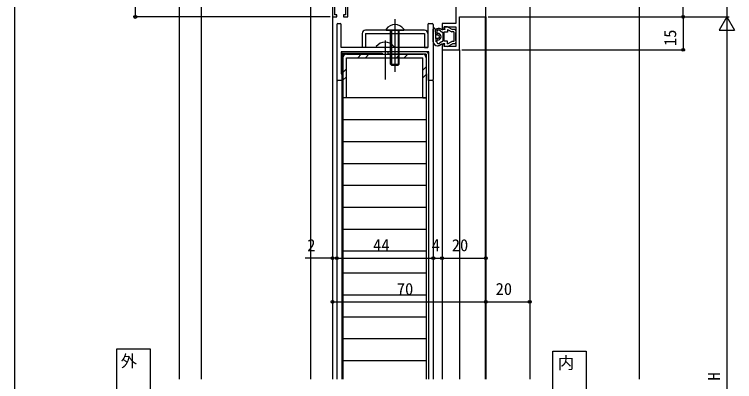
# Model space of a CAD drawing. Units: millimetres, scale not verified. Extents: x -438 to 438, y -344 to 341.
# Drawn here: x -437 to -108.3, y -54.9 to 112.8 of the extents above; entities that cross this region are included whole.
import ezdxf
from ezdxf.enums import TextEntityAlignment as Align

# ---------------------------------------------------------------- set-up
doc = ezdxf.new("R2010")
doc.units = ezdxf.units.MM
doc.header["$LTSCALE"] = 2
for name, color, linetype in [('0-1_USER1', 3, 'Continuous'), ('0-2_YKK_11', 7, 'Continuous'), ('0-3_YKK_12', 2, 'Continuous'), ('0-4_YKK_13', 4, 'Continuous'), ('0-6_YKK_D', 6, 'Continuous'), ('0-7_YKK_ZWAK', 7, 'Continuous'), ('0-8_YSS_K', 3, 'Continuous')]:
    doc.layers.add(name, color=color, linetype=linetype)
doc.styles.add('ＭＳ ゴシック', font='')
doc.styles.get('ＭＳ ゴシック').set_extended_font_data('MS Gothic')

msp = doc.modelspace()

# ---------------------------------------------------------------- linework, layer by layer
at = {"layer": '0-1_USER1'}
for points in [[(-390.26, -66.284), (-390.26, -40.004), (-375.067, -40.004), (-375.067, -66.284)], [(-191.241, -67.268), (-191.241, -40.988), (-176.049, -40.988), (-176.049, -67.268)]]:
    msp.add_lwpolyline(points, close=True, dxfattribs=at)
at = {"layer": '0-2_YKK_11'}
for p, q in [((-289.331, 108.589), (-288.331, 108.589)), ((-247.831, 108.589), (-246.331, 108.589)), ((-289.831, 108.089), (-289.831, 83.089)), ((-245.831, 108.089), (-245.831, 83.089))]:
    msp.add_line(p, q, dxfattribs=at)
for points in [[(-291.831, 146.589), (-291.831, 111.589), (-289.831, 111.589), (-289.831, 112.589), (-290.831, 112.589), (-290.831, 116.589)], [(-235.531, 116.589), (-235.531, 108.589), (-241.831, 108.589), (-241.831, 106.089), (-240.831, 106.089), (-240.831, 107.089), (-235.531, 107.089), (-235.531, 98.089), (-240.831, 98.089), (-240.831, 99.089), (-241.831, 99.089), (-241.831, 96.589), (-233.831, 96.589), (-233.831, 111.589), (-221.831, 111.589), (-221.831, 136.589)], [(-285.831, 116.589), (-285.831, 112.589), (-286.831, 112.589), (-286.831, 111.589), (-284.831, 111.589), (-284.831, 116.589)], [(-248.331, 108.089), (-248.331, 97.589), (-267.531, 97.589), (-267.831, 97.289), (-268.131, 97.589), (-287.831, 97.589), (-287.831, 108.089)], [(-246.331, 82.589), (-248.031, 82.589), (-248.031, 85.589), (-247.831, 85.589), (-247.831, 95.589), (-287.831, 95.589), (-287.831, 85.589), (-287.631, 85.589), (-287.631, 82.589), (-289.331, 82.589)]]:
    msp.add_lwpolyline(points, dxfattribs=at)
for centre, start, end in [((-289.331, 108.089), 90, 180), ((-288.331, 108.089), 360, 90), ((-247.831, 108.089), 90, 180), ((-246.331, 108.089), 360, 90), ((-289.331, 83.089), 180, 270), ((-246.331, 83.089), 270, 0)]:
    msp.add_arc(centre, 0.5, start, end, dxfattribs=at)
at = {"layer": '0-3_YKK_12'}
for p, q in [((-361.831, 146.589), (-361.831, -53.857)), ((-351.831, 136.589), (-351.831, -53.857)), ((-301.831, 137.589), (-301.831, -53.857)), ((-201.831, 121.589), (-201.831, -53.857)), ((-291.831, 111.589), (-291.831, -53.857)), ((-263.331, 110.589), (-263.331, 86.589)), ((-222.231, 111.589), (-222.231, -53.857)), ((-221.831, 111.589), (-221.831, -53.857)), ((-267.831, 100.826), (-267.831, 83.002)), ((-249.031, 95.589), (-266.531, 95.589)), ((-266.531, 95.589), (-266.531, 94.589)), ((-241.831, 96.589), (-241.831, -53.857)), ((-233.831, 96.589), (-233.831, -53.857)), ((-287.631, 94.589), (-287.631, -53.857)), ((-287.131, 95.089), (-269.131, 95.089)), ((-269.131, 94.589), (-287.131, 94.589)), ((-287.131, 94.589), (-287.131, -53.857)), ((-269.131, 95.089), (-269.131, 94.589)), ((-249.031, 94.589), (-266.531, 94.589)), ((-249.031, 94.589), (-249.031, -53.857)), ((-248.031, 94.589), (-248.031, -53.857)), ((-289.831, 83.089), (-289.831, -53.857)), ((-245.831, 82.589), (-245.831, -53.857)), ((-249.031, 74.589), (-287.131, 74.589)), ((-249.031, 64.589), (-287.131, 64.589)), ((-248.031, 63.589), (-248.031, 12.589)), ((-249.031, 54.589), (-287.131, 54.589)), ((-249.031, 44.589), (-287.131, 44.589)), ((-249.031, 34.589), (-287.131, 34.589)), ((-291.831, 30.417), (-291.831, -53.857)), ((-249.031, 24.589), (-287.131, 24.589)), ((-249.031, 14.589), (-287.131, 14.589)), ((-249.031, 4.589), (-287.131, 4.589)), ((-249.031, -5.411), (-287.131, -5.411)), ((-249.031, -15.411), (-287.131, -15.411)), ((-249.031, -25.411), (-287.131, -25.411)), ((-249.031, -35.411), (-287.131, -35.411)), ((-249.031, -45.411), (-287.131, -45.411))]:
    msp.add_line(p, q, dxfattribs=at)
for centre, radius, start, end in [((-249.031, 94.589), 1, 0, 90), ((-287.131, 94.589), 0.5, 90, 180)]:
    msp.add_arc(centre, radius, start, end, dxfattribs=at)
at = {"layer": '0-4_YKK_13'}
for p, q in [((-249.831, 105.589), (-276.831, 105.589)), ((-265.331, 90.089), (-265.331, 105.589)), ((-264.831, 105.589), (-264.831, 89.589)), ((-261.831, 105.589), (-261.831, 89.589)), ((-261.331, 90.089), (-261.331, 105.589)), ((-259.331, 106.089), (-259.331, 105.589)), ((-245.831, 100.289), (-245.831, 106.046)), ((-245.032, 106.074), (-244.606, 100.158)), ((-241.484, 105.797), (-241.484, 105.789)), ((-240.531, 105.789), (-241.484, 105.789)), ((-240.831, 107.089), (-240.531, 105.789)), ((-239.331, 107.089), (-240.831, 107.089)), ((-239.331, 107.089), (-237.131, 105.789)), ((-239.331, 105.927), (-237.405, 104.789)), ((-239.331, 105.927), (-239.331, 104.589)), ((-236.031, 105.789), (-237.131, 105.789)), ((-278.331, 104.089), (-278.331, 97.589)), ((-276.831, 104.089), (-249.831, 104.089)), ((-276.831, 104.089), (-276.831, 97.589)), ((-249.831, 104.089), (-249.831, 97.589)), ((-248.331, 104.089), (-248.331, 97.589)), ((-241.531, 104.589), (-241.531, 100.589)), ((-239.331, 104.589), (-241.031, 104.589)), ((-241.031, 104.589), (-241.031, 100.589)), ((-236.402, 104.789), (-237.405, 104.789)), ((-240.531, 99.389), (-241.355, 99.389)), ((-239.331, 100.589), (-241.031, 100.589)), ((-239.331, 99.25), (-239.331, 100.589)), ((-239.331, 99.25), (-237.405, 100.389)), ((-239.331, 98.089), (-237.131, 99.389)), ((-236.402, 100.389), (-237.405, 100.389)), ((-236.031, 99.389), (-237.131, 99.389)), ((-276.831, 97.589), (-278.331, 97.589)), ((-271.831, 98.089), (-271.831, 97.589)), ((-263.831, 97.589), (-271.831, 97.589)), ((-263.831, 98.089), (-263.831, 97.589)), ((-249.831, 97.589), (-248.331, 97.589)), ((-287.081, 74.589), (-287.081, 92.989)), ((-285.481, 94.589), (-250.681, 94.589)), ((-285.481, 92.989), (-250.681, 92.989)), ((-285.481, 74.589), (-285.481, 92.989)), ((-280.327, 92.989), (-278.727, 94.589)), ((-276.791, 92.989), (-275.191, 94.589)), ((-262.649, 92.989), (-261.049, 94.589)), ((-259.113, 92.989), (-257.513, 94.589)), ((-250.681, 74.589), (-250.681, 92.989)), ((-249.081, 92.989), (-249.081, 74.589)), ((-265.331, 90.089), (-261.331, 90.089)), ((-265.331, 90.089), (-264.831, 89.589)), ((-264.831, 89.589), (-261.831, 89.589)), ((-261.331, 90.089), (-261.831, 89.589)), ((-250.681, 87.279), (-249.081, 88.879)), ((-287.081, 86.234), (-285.481, 87.834)), ((-287.081, 82.699), (-285.481, 84.299)), ((-250.681, 83.743), (-249.081, 85.343)), ((-285.481, 74.589), (-287.081, 74.589)), ((-250.681, 74.589), (-249.081, 74.589))]:
    msp.add_line(p, q, dxfattribs=at)
for points in [[(-267.331, 106.089), (-267.331, 105.589), (-259.331, 105.589)], [(-245.032, 106.074), (-245.043, 106.143), (-245.066, 106.209), (-245.1, 106.27), (-245.144, 106.324), (-245.197, 106.37), (-245.257, 106.406), (-245.322, 106.43), (-245.39, 106.444), (-245.46, 106.445), (-245.529, 106.434), (-245.595, 106.411), (-245.656, 106.377), (-245.71, 106.333), (-245.755, 106.28), (-245.791, 106.22), (-245.816, 106.155), (-245.829, 106.087), (-245.831, 106.046)], [(-244.293, 106.146), (-244.475, 106.021), (-244.636, 105.861), (-244.772, 105.67), (-244.878, 105.453), (-244.951, 105.217), (-244.965, 105.146)], [(-244.293, 106.146), (-244.245, 106.165), (-244.162, 106.199), (-244.078, 106.231), (-243.994, 106.262), (-243.909, 106.292), (-243.823, 106.319), (-243.773, 106.333), (-243.691, 106.354), (-243.547, 106.383), (-243.401, 106.401), (-243.254, 106.408), (-243.109, 106.402), (-242.966, 106.381), (-242.885, 106.362), (-242.849, 106.352), (-242.787, 106.332), (-242.727, 106.309), (-242.667, 106.283), (-242.609, 106.256), (-242.551, 106.226), (-242.518, 106.208), (-242.474, 106.183), (-242.399, 106.139), (-242.325, 106.094), (-242.251, 106.049), (-242.176, 106.007), (-242.099, 105.968), (-242.054, 105.947), (-242.004, 105.926), (-241.914, 105.895), (-241.822, 105.868), (-241.729, 105.845), (-241.634, 105.825), (-241.539, 105.807), (-241.484, 105.797)], [(-244.002, 105.509), (-244.078, 105.445), (-244.145, 105.362), (-244.201, 105.264), (-244.246, 105.152), (-244.276, 105.03), (-244.292, 104.903), (-244.292, 104.773), (-244.278, 104.645), (-244.249, 104.523), (-244.206, 104.411), (-244.15, 104.311), (-244.084, 104.227), (-244.009, 104.161), (-243.927, 104.116), (-243.841, 104.092), (-243.794, 104.089)], [(-244.002, 105.509), (-243.981, 105.524), (-243.946, 105.55), (-243.91, 105.575), (-243.873, 105.598), (-243.836, 105.62), (-243.798, 105.64), (-243.775, 105.65), (-243.756, 105.658), (-243.722, 105.67), (-243.687, 105.681), (-243.652, 105.69), (-243.617, 105.699), (-243.581, 105.706), (-243.56, 105.711), (-243.541, 105.714), (-243.508, 105.721), (-243.474, 105.726), (-243.441, 105.731), (-243.407, 105.734), (-243.374, 105.736), (-243.354, 105.736), (-243.336, 105.736), (-243.304, 105.734), (-243.272, 105.73), (-243.241, 105.725), (-243.21, 105.717), (-243.179, 105.708), (-243.161, 105.702), (-243.142, 105.694), (-243.108, 105.68), (-243.076, 105.663), (-243.045, 105.644), (-243.016, 105.623), (-242.988, 105.6), (-242.972, 105.586), (-242.954, 105.568), (-242.925, 105.536), (-242.898, 105.502), (-242.871, 105.467)], [(-242.871, 105.467), (-242.846, 105.432), (-242.82, 105.396), (-242.805, 105.376), (-242.793, 105.36), (-242.771, 105.332), (-242.749, 105.305), (-242.726, 105.278), (-242.702, 105.253), (-242.678, 105.227), (-242.663, 105.213), (-242.645, 105.195), (-242.613, 105.166), (-242.579, 105.137), (-242.544, 105.11), (-242.508, 105.085), (-242.471, 105.062), (-242.449, 105.05), (-242.431, 105.04), (-242.4, 105.025), (-242.368, 105.011), (-242.336, 104.997), (-242.303, 104.984), (-242.27, 104.971), (-242.252, 104.964), (-242.216, 104.949), (-242.154, 104.924), (-242.093, 104.897), (-242.032, 104.869), (-241.972, 104.84), (-241.912, 104.81), (-241.878, 104.792), (-241.845, 104.774), (-241.788, 104.743), (-241.731, 104.71), (-241.675, 104.677), (-241.619, 104.643), (-241.564, 104.609), (-241.531, 104.589)], [(-244.903, 104.281), (-244.807, 104.058), (-244.68, 103.858), (-244.525, 103.688), (-244.349, 103.553), (-244.156, 103.456), (-243.952, 103.401), (-243.794, 103.389)], [(-243.794, 101.089), (-243.881, 101.078), (-243.965, 101.044), (-244.044, 100.989), (-244.115, 100.915), (-244.177, 100.823), (-244.227, 100.717), (-244.264, 100.599), (-244.286, 100.474), (-244.294, 100.345), (-244.286, 100.216), (-244.264, 100.091), (-244.227, 99.973), (-244.177, 99.867), (-244.115, 99.775), (-244.044, 99.701), (-244.002, 99.669), (-243.981, 99.654), (-243.946, 99.628), (-243.91, 99.603), (-243.873, 99.579), (-243.836, 99.557), (-243.798, 99.538), (-243.775, 99.527), (-243.756, 99.519), (-243.722, 99.507), (-243.687, 99.497), (-243.652, 99.487), (-243.617, 99.479), (-243.581, 99.471), (-243.56, 99.467), (-243.541, 99.463), (-243.508, 99.457), (-243.474, 99.452), (-243.441, 99.447), (-243.407, 99.444), (-243.374, 99.442), (-243.354, 99.441), (-243.336, 99.442), (-243.304, 99.444)], [(-243.931, 98.389), (-243.868, 98.403), (-243.758, 98.429), (-243.649, 98.455), (-243.54, 98.481), (-243.43, 98.509), (-243.32, 98.537), (-243.257, 98.554), (-243.207, 98.568), (-243.123, 98.593), (-243.039, 98.62), (-242.956, 98.65), (-242.876, 98.684), (-242.798, 98.723), (-242.755, 98.747), (-242.711, 98.775), (-242.638, 98.827), (-242.567, 98.883), (-242.498, 98.941), (-242.43, 99.001), (-242.361, 99.061), (-242.32, 99.095), (-242.297, 99.114), (-242.257, 99.146), (-242.216, 99.176), (-242.173, 99.205), (-242.13, 99.232), (-242.086, 99.256), (-242.06, 99.269), (-242.025, 99.284), (-241.963, 99.307), (-241.899, 99.325), (-241.834, 99.34), (-241.768, 99.351), (-241.702, 99.361), (-241.664, 99.365), (-241.635, 99.368), (-241.584, 99.373), (-241.534, 99.377), (-241.484, 99.381)], [(-243.304, 99.444), (-243.272, 99.448), (-243.241, 99.453), (-243.21, 99.461), (-243.179, 99.47), (-243.161, 99.476), (-243.142, 99.483), (-243.108, 99.498), (-243.076, 99.515), (-243.045, 99.534), (-243.016, 99.555), (-242.988, 99.578), (-242.972, 99.592), (-242.954, 99.609), (-242.925, 99.641), (-242.898, 99.675), (-242.871, 99.71), (-242.846, 99.746), (-242.82, 99.781), (-242.805, 99.802), (-242.793, 99.818), (-242.771, 99.846), (-242.749, 99.873), (-242.726, 99.899), (-242.702, 99.925), (-242.678, 99.95), (-242.663, 99.965), (-242.645, 99.983), (-242.613, 100.012), (-242.579, 100.04), (-242.544, 100.067), (-242.508, 100.092), (-242.471, 100.115), (-242.449, 100.128), (-242.431, 100.137), (-242.4, 100.153), (-242.368, 100.167), (-242.336, 100.18), (-242.303, 100.193), (-242.27, 100.206)], [(-242.27, 100.206), (-242.252, 100.214), (-242.216, 100.228), (-242.154, 100.254), (-242.093, 100.281), (-242.032, 100.309), (-241.972, 100.337), (-241.912, 100.367), (-241.878, 100.385), (-241.845, 100.403), (-241.788, 100.435), (-241.731, 100.468), (-241.675, 100.501), (-241.619, 100.535), (-241.564, 100.569), (-241.531, 100.589)], [(-241.484, 99.381), (-241.434, 99.384), (-241.384, 99.387), (-241.355, 99.389)], [(-239.331, 98.089), (-240.831, 98.089), (-240.531, 99.389)]]:
    msp.add_lwpolyline(points, dxfattribs=at)
for centre, radius, start, end in [((-276.831, 104.089), 1.5, 90, 180), ((-263.331, 103.089), 5, 36.8699, 143.13011), ((-249.831, 104.089), 1.5, 0, 90), ((-236.031, 105.289), 0.5, 355.73429, 90), ((-217.782, 102.589), 17.949, 171.46859, 188.53141), ((-243.794, 102.589), 1.5, 270, 90), ((-243.794, 102.589), 1.5, 270, 90), ((-243.794, 102.589), 0.8, 270, 90), ((-243.794, 102.589), 0.8, 270, 90), ((-217.782, 102.589), 18.749, 173.26152, 186.73848), ((-267.831, 95.089), 5, 36.86989, 143.1301), ((-243.931, 100.289), 1.9, 180, 270), ((-243.794, 100.589), 1.2, 90, 138.61242), ((-236.031, 99.889), 0.5, 270, 4.26571), ((-285.481, 92.989), 1.6, 90, 180), ((-250.681, 92.989), 1.6, 360, 90)]:
    msp.add_arc(centre, radius, start, end, dxfattribs=at)
at = {"layer": '0-6_YKK_D'}
for p, q in [((-381.831, 146.589), (-381.831, 111.589)), ((-111.828, 146.589), (-111.828, 111.589)), ((-292.831, 111.589), (-382.831, 111.589)), ((-220.831, 111.589), (-110.828, 111.589)), ((-220.831, 111.589), (-130.828, 111.589)), ((-160.831, 111.589), (-110.828, 111.589)), ((-150.831, 111.589), (-130.828, 111.589)), ((-131.828, 111.589), (-131.828, 96.589)), ((-111.828, 111.589), (-115.328, 105.527)), ((-111.828, 111.589), (-108.328, 105.527)), ((-111.828, 111.589), (-111.828, 99.464)), ((-115.328, 105.527), (-108.328, 105.527)), ((-111.828, 104.589), (-111.828, -206.411)), ((-232.831, 96.589), (-130.828, 96.589)), ((-291.831, 1.487), (-304.278, 1.487)), ((-289.831, 1.487), (-291.831, 1.487)), ((-289.831, 1.487), (-287.281, 1.487)), ((-289.831, 1.487), (-245.831, 1.487)), ((-291.831, -18.513), (-221.831, -18.513)), ((-221.831, -18.501), (-201.831, -18.501)), ((-221.831, -19.501), (-221.831, -19.513))]:
    msp.add_line(p, q, dxfattribs=at)
for points in [[(-131.828, 111.589), (-131.828, 121.589), (-131.828, 136.514)], [(-245.831, 1.487), (-241.831, 1.487), (-221.831, 1.487)]]:
    msp.add_lwpolyline(points, dxfattribs=at)
for centre in [(-381.831, 111.589), (-131.828, 111.589), (-131.828, 111.589), (-131.828, 96.589), (-291.831, 1.487), (-289.831, 1.487), (-289.831, 1.487), (-245.831, 1.487), (-245.831, 1.487), (-241.831, 1.487), (-241.831, 1.487), (-221.831, 1.487), (-291.831, -18.513), (-221.831, -18.501), (-221.831, -18.513), (-201.831, -18.501)]:
    msp.add_circle(centre, 0.637, dxfattribs=at)
at = {"layer": '0-7_YKK_ZWAK'}
msp.add_line((-437, 306.3), (-437, -343.7), dxfattribs=at)
at = {"layer": '0-8_YSS_K'}
msp.add_line((-151.828, 121.589), (-151.828, -53.857), dxfattribs=at)

# ---------------------------------------------------------------- texts
at = {"layer": '0-1_USER1', "style": 'ＭＳ ゴシック'}
for s, p in [('外', (-388.478, -49.947)), ('内', (-189.054, -50.741))]:
    msp.add_text(s, height=5.499, dxfattribs=at).set_placement(p, align=Align.BOTTOM_LEFT)
at = {"layer": '0-6_YKK_D', "style": 'ＭＳ ゴシック'}
for s, p in [('15', (-133.328, 98.336)), ('H', (-113.328, -54.405))]:
    msp.add_text(s, height=5.499, rotation=90, dxfattribs=at).set_placement(p, align=Align.BOTTOM_LEFT)
for s, p in [('2', (-303.332, 2.987)), ('44', (-273.307, 2.987)), ('4', (-246.58, 2.987)), ('20', (-237.371, 2.987)), ('70', (-262.456, -17.013)), ('20', (-217.371, -17.001))]:
    msp.add_text(s, height=5.499, dxfattribs=at).set_placement(p, align=Align.BOTTOM_LEFT)

doc.saveas('drawing.dxf')
